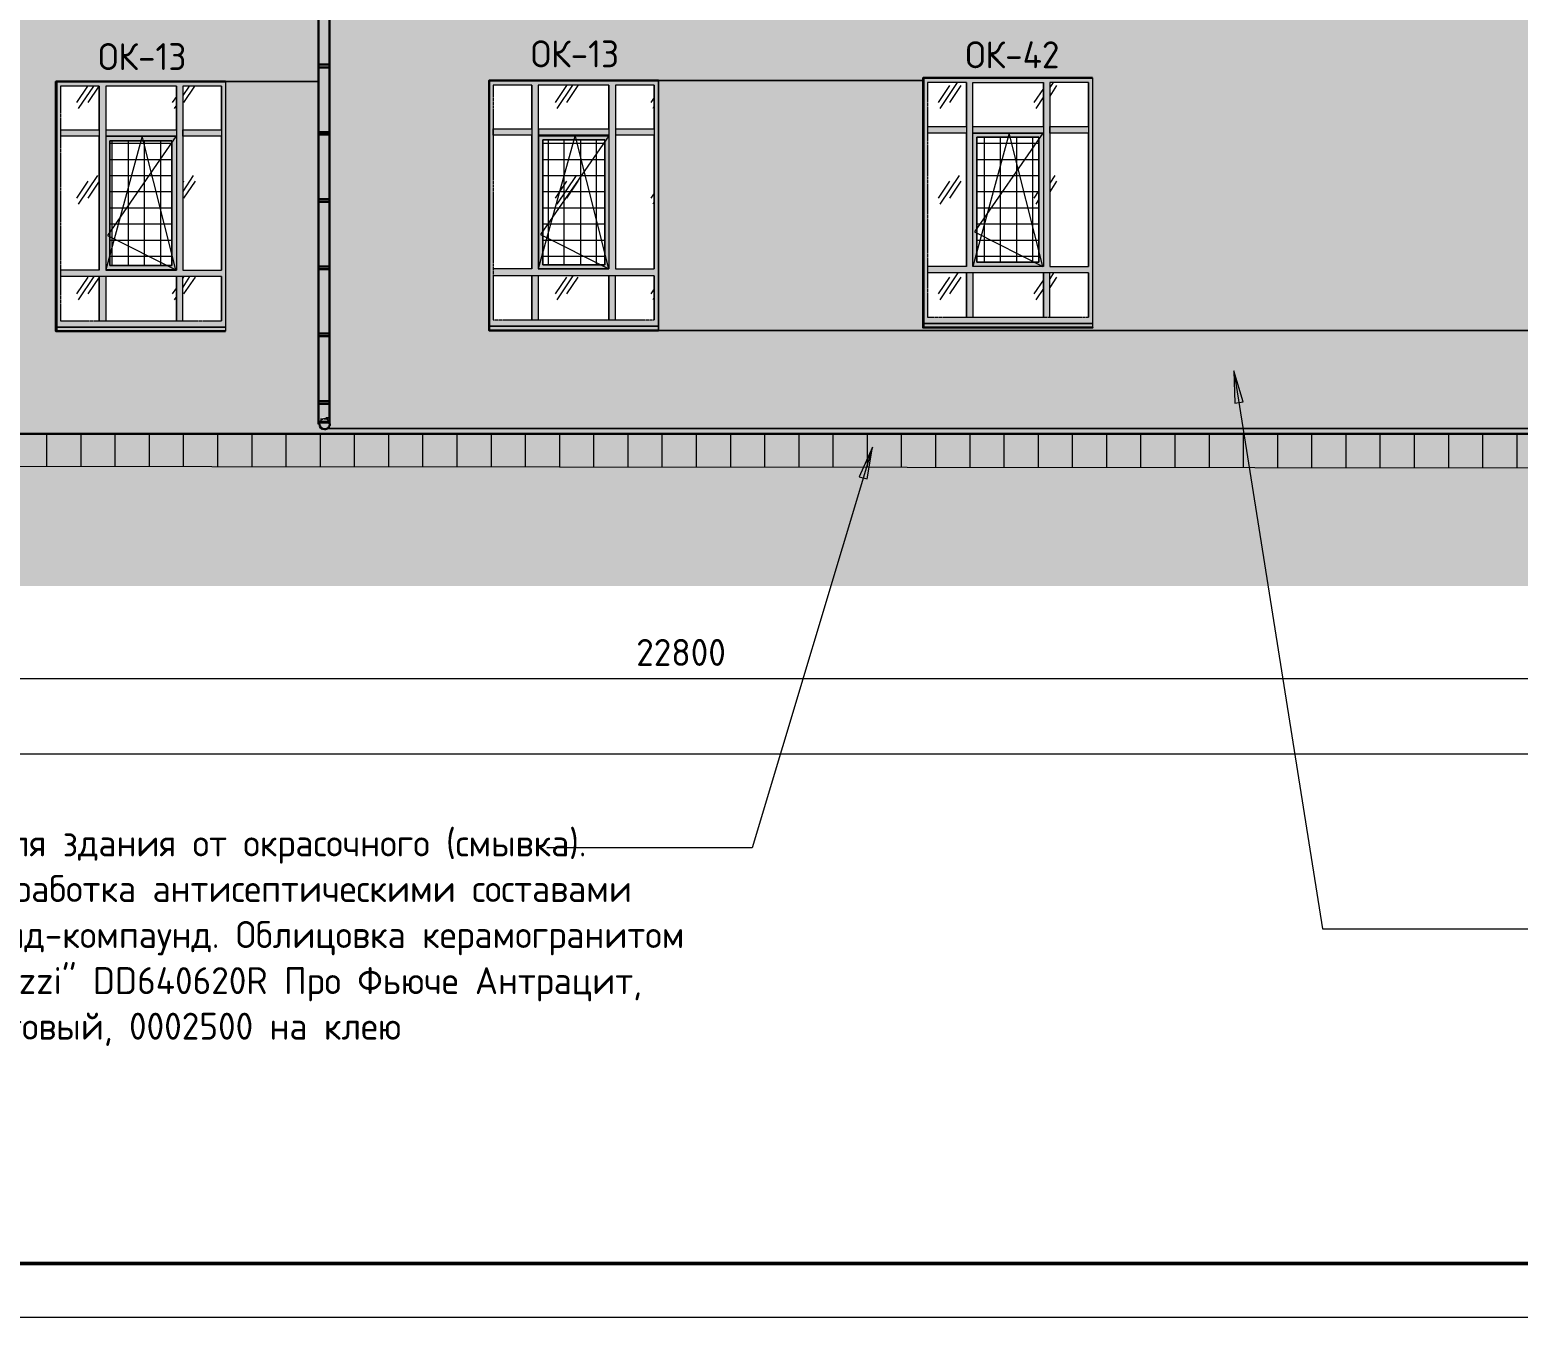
# Model space of a CAD drawing. Header units: millimetres. Extents: x -11345 to 411485, y -9810 to 73012.
# Drawn here: x 358330 to 372150, y -8641 to 3315 of the extents above; entities that cross this region are included whole.
import ezdxf

# ---------------------------------------------------------------- set-up
doc = ezdxf.new("R2010")
doc.units = ezdxf.units.MM
doc.linetypes.add('PDF_IMPORT', pattern=[1, 0.8, -0.2])
for name, color, linetype in [('PDF _Аннотация', 7, 'Continuous'), ('PDF _Линии', 7, 'Continuous'), ('PDF _Основная надпись', 7, 'Continuous'), ('PDF _Размеры-100', 7, 'Continuous'), ('PDF _Стены внутренние', 7, 'Continuous'), ('PDF _Стены наружные', 7, 'Continuous'), ('PDF _Текст', 7, 'Continuous'), ('PDF _Узлы', 7, 'Continuous')]:
    doc.layers.add(name, color=color, linetype=linetype)
for name, color, linetype, true_color in [('PDF _Обобщенные модели', 7, 'Continuous', 0xb5bcbf), ('PDF _Окна', 7, 'Continuous', 0x383e42), ('PDF _Стены штриховка поверхности', 7, 'Continuous', 0xcacbcc)]:
    doc.layers.add(name, color=color, linetype=linetype, true_color=true_color)
doc.styles.add('PDF GOST Common', font='GOST_Common.ttf')

msp = doc.modelspace()

# ---------------------------------------------------------------- hatches: boundary and pattern name
at = {"layer": 'PDF _Аннотация', "transparency": 33554687}
for points in [[(369511.12009, 146.93802), (369519.58617, -140.90859), (369519.58617, -153.6077), (369595.78086, -140.90859)], [(366107.75726, -835.12688), (366154.32068, -559.97938), (366031.56257, -835.12688), (366103.52422, -856.29207)]]:
    msp.add_hatch(color=256, dxfattribs=at).paths.add_polyline_path(points)
at = {"layer": 'PDF _Обобщенные модели', "transparency": 33554559}
h = msp.add_hatch(color=256, dxfattribs=at)
h.paths.add_polyline_path([(361155.10239, 15415.50734), (361163.56847, 15432.4395), (361163.56847, 15438.08355), (361167.80151, 15445.13861), (361167.80151, 15449.37165), (361146.63632, 15449.37165), (361142.40328, 15445.13861), (361125.47113, 15402.80823), (361117.00505, 15394.34215), (361095.83986, 15368.94392), (361078.9077, 15364.71088), (361040.81036, 15364.71088), (361028.11124, 15368.94392), (361023.8782, 15377.41), (361002.71301, 15402.80823), (360998.47997, 15407.04127), (360981.54782, 15449.37165), (360956.14959, 15449.37165), (360981.54782, 15407.04127), (360977.31478, 15411.2743), (360968.84871, 15423.97342), (360968.84871, 15381.64304), (360964.61567, 15377.41), (360968.84871, 15364.71088), (360977.31478, 15347.77873), (360985.78086, 15330.84658), (360990.0139, 15322.3805), (361015.41213, 15267.351), (361015.41213, 15216.55454), (361011.17909, 15216.55454), (361015.41213, 15169.99112), (361011.17909, 15169.99112), (361015.41213, 15064.16516), (361011.17909, 15055.69908), (361015.41213, 15047.23301), (361015.41213, 15026.06781), (361019.64517, 15021.83478), (361015.41213, 15021.83478), (361015.41213, 15009.13566), (361011.17909, 15000.66958), (361011.17909, 7343.10321), (361015.41213, 6742.01177), (361011.17909, 6742.01177), (361011.17909, 6716.61354), (361015.41213, 6115.52209), (361011.17909, 6115.52209), (361011.17909, 6090.12386), (361015.41213, 5493.26545), (361011.17909, 5493.26545), (361011.17909, -348.32747), (361015.41213, -356.79354), (361019.64517, -369.49266), (361028.11124, -377.95873), (361036.57732, -386.42481), (361049.27643, -390.65785), (361061.97555, -394.89089), (361087.37378, -386.42481), (361100.07289, -377.95873), (361104.30593, -369.49266), (361108.53897, -369.49266), (361112.77201, -356.79354), (361112.77201, -335.62835), (361104.30593, -322.92924), (361108.53897, -322.92924), (361112.77201, -335.62835), (361112.77201, 15267.351), (361138.17024, 15322.3805), (361138.17024, 15330.84658), (361146.63632, 15339.31265), (361150.86936, 15352.01177), (361159.33543, 15373.17696), (361159.33543, 15377.41), (361155.10239, 15390.10911)])
h.paths.add_polyline_path([(361155.10239, 15423.97342), (361150.86936, 15415.50734), (361142.40328, 15402.80823)], flags=0)
h.paths.add_polyline_path([(361095.83986, 15038.76693), (361091.60682, 15034.53389), (361087.37378, 15030.30085), (361083.14074, 15030.30085), (361074.67466, 15026.06781), (361066.20859, 15026.06781), (361078.9077, 15030.30085)], flags=0)
h.paths.add_polyline_path([(361015.41213, -335.62835), (361015.41213, -331.39531), (361019.64517, -322.92924), (361019.64517, -318.6962), (361028.11124, -314.46316), (361019.64517, -322.92924)], flags=0)
h.paths.add_polyline_path([(361074.67466, -301.76404), (361061.97555, -297.53101), (361053.50947, -301.76404), (361049.27643, -301.76404), (361061.97555, -297.53101), (361066.20859, -297.53101)], flags=0)
h.paths.add_polyline_path([(361036.57732, -293.29797), (361040.81036, -289.06493), (361049.27643, -284.83189), (361061.97555, -284.83189), (361049.27643, -289.06493), (361045.0434, -289.06493)], flags=0)
h.paths.add_polyline_path([(361015.41213, -314.46316), (361023.8782, -305.99708), (361028.11124, -297.53101), (361028.11124, -301.76404), (361023.8782, -305.99708), (361019.64517, -314.46316)], flags=0)
h.paths.add_polyline_path([(361032.34428, 15000.66958), (361030.93327, 15003.49161), (361036.57732, 15000.66958), (361040.81036, 14996.43655)], flags=0)
h.paths.add_polyline_path([(361040.81036, 15013.3687), (361049.27643, 15009.13566), (361053.50947, 14996.43655), (361055.62599, 14994.32003), (361049.27643, 14996.43655), (361053.50947, 14996.43655), (361049.27643, 15004.90262), (361049.27643, 15009.13566), (361036.57732, 15013.3687)], flags=0)
h.paths.add_polyline_path([(361095.83986, 15026.06781), (361091.60682, 15021.83478), (361083.14074, 15013.3687), (361074.67466, 15009.13566), (361078.9077, 15013.3687), (361091.60682, 15021.83478), (361090.19581, 15021.83478)], flags=0)
h.paths.add_polyline_path([(361100.07289, 15021.83478), (361100.07289, 15009.13566), (361095.83986, 15013.3687), (361095.83986, 15019.71826)], flags=0)
h.paths.add_polyline_path([(361040.81036, 15330.84658), (361045.0434, 15330.84658), (361061.97555, 15322.3805)], flags=0)
h.paths.add_polyline_path([(361121.23809, 15368.94392), (361125.47113, 15375.29348), (361125.47113, 15373.17696), (361108.53897, 15352.01177), (361117.00505, 15364.71088)], flags=0)
for points in [[(361015.41213, 2991.53979), (361015.41213, 2995.77283), (361011.17909, 2995.77283), (361006.94605, 2991.53979), (361011.17909, 2987.30675), (361015.41213, 2987.30675)], [(361015.41213, 2966.14156), (361015.41213, 2970.3746), (361011.17909, 2970.3746), (361006.94605, 2966.14156), (361011.17909, 2961.90852), (361015.41213, 2961.90852)], [(361117.00505, 2991.53979), (361117.00505, 2995.77283), (361112.77201, 2995.77283), (361108.53897, 2991.53979), (361112.77201, 2987.30675), (361117.00505, 2987.30675)], [(361117.00505, 2966.14156), (361117.00505, 2970.3746), (361112.77201, 2970.3746), (361108.53897, 2966.14156), (361112.77201, 2961.90852), (361117.00505, 2961.90852)], [(361015.41213, 2365.05012), (361015.41213, 2369.28315), (361011.17909, 2369.28315), (361006.94605, 2365.05012), (361011.17909, 2360.81708), (361015.41213, 2360.81708)], [(361117.00505, 2365.05012), (361117.00505, 2369.28315), (361112.77201, 2369.28315), (361108.53897, 2365.05012), (361112.77201, 2360.81708), (361117.00505, 2360.81708)], [(361015.41213, 2343.88492), (361015.41213, 2348.11796), (361011.17909, 2348.11796), (361006.94605, 2343.88492), (361011.17909, 2339.65189), (361015.41213, 2339.65189)], [(361117.00505, 2343.88492), (361117.00505, 2348.11796), (361112.77201, 2348.11796), (361108.53897, 2343.88492), (361112.77201, 2339.65189), (361117.00505, 2339.65189)], [(361015.41213, 1742.79348), (361015.41213, 1747.02652), (361011.17909, 1747.02652), (361006.94605, 1742.79348), (361011.17909, 1738.56044), (361015.41213, 1738.56044)], [(361015.41213, 1717.39525), (361015.41213, 1721.62829), (361011.17909, 1721.62829), (361006.94605, 1717.39525), (361011.17909, 1713.16221), (361015.41213, 1713.16221)], [(361117.00505, 1742.79348), (361117.00505, 1747.02652), (361112.77201, 1747.02652), (361108.53897, 1742.79348), (361112.77201, 1738.56044), (361117.00505, 1738.56044)], [(361117.00505, 1717.39525), (361117.00505, 1721.62829), (361112.77201, 1721.62829), (361108.53897, 1717.39525), (361112.77201, 1713.16221), (361117.00505, 1713.16221)], [(361015.41213, 1116.3038), (361015.41213, 1120.53684), (361011.17909, 1120.53684), (361006.94605, 1116.3038), (361011.17909, 1112.07076), (361015.41213, 1112.07076)], [(361117.00505, 1116.3038), (361117.00505, 1120.53684), (361112.77201, 1120.53684), (361108.53897, 1116.3038), (361112.77201, 1112.07076), (361117.00505, 1112.07076)], [(361015.41213, 1090.90557), (361015.41213, 1095.13861), (361011.17909, 1095.13861), (361006.94605, 1090.90557), (361011.17909, 1086.67253), (361015.41213, 1086.67253)], [(361117.00505, 1090.90557), (361117.00505, 1095.13861), (361112.77201, 1095.13861), (361108.53897, 1090.90557), (361112.77201, 1086.67253), (361117.00505, 1086.67253)], [(361015.41213, 494.04717), (361015.41213, 498.2802), (361011.17909, 498.2802), (361006.94605, 494.04717), (361011.17909, 489.81413), (361015.41213, 489.81413)], [(361015.41213, 468.64894), (361015.41213, 472.88197), (361011.17909, 472.88197), (361006.94605, 468.64894), (361011.17909, 464.4159), (361015.41213, 464.4159)], [(361117.00505, 494.04717), (361117.00505, 498.2802), (361112.77201, 498.2802), (361108.53897, 494.04717), (361112.77201, 489.81413), (361117.00505, 489.81413)], [(361117.00505, 468.64894), (361117.00505, 472.88197), (361112.77201, 472.88197), (361108.53897, 468.64894), (361112.77201, 464.4159), (361117.00505, 464.4159)], [(361015.41213, -132.44251), (361015.41213, -128.20947), (361011.17909, -128.20947), (361006.94605, -132.44251), (361011.17909, -136.67555), (361015.41213, -136.67555)], [(361117.00505, -132.44251), (361117.00505, -128.20947), (361112.77201, -128.20947), (361108.53897, -132.44251), (361112.77201, -136.67555), (361117.00505, -136.67555)], [(361015.41213, -157.84074), (361015.41213, -153.6077), (361011.17909, -153.6077), (361006.94605, -157.84074), (361011.17909, -162.07378), (361015.41213, -162.07378)], [(361117.00505, -157.84074), (361117.00505, -153.6077), (361112.77201, -153.6077), (361108.53897, -157.84074), (361112.77201, -162.07378), (361117.00505, -162.07378)]]:
    msp.add_hatch(color=7, dxfattribs=at).paths.add_polyline_path(points)
at = {"layer": 'PDF _Окна', "transparency": 33554687}
h = msp.add_hatch(color=256, dxfattribs=at)
h.dxf.hatch_style = 1
h.paths.add_polyline_path([(358975.08764, 2792.58699), (358615.27938, 2792.58699), (358615.27938, 2386.21531), (358975.08764, 2386.21531)], flags=16)
h.paths.add_polyline_path([(360109.54192, 2326.95277), (359749.73366, 2326.95277), (359749.73366, 1082.4395), (360109.54192, 1082.4395)], flags=16)
h.paths.add_polyline_path([(360109.54192, 1023.17696), (359813.22924, 1023.17696), (359749.73366, 1023.17696), (359749.73366, 612.57224), (360109.54192, 612.57224)], flags=16)
h.paths.add_polyline_path([(359690.47113, 1023.17696), (359034.35018, 1023.17696), (359034.35018, 612.57224), (359690.47113, 612.57224)], flags=16)
h.paths.add_polyline_path([(358975.08764, 612.57224), (358615.27938, 612.57224), (358615.27938, 1023.17696), (358975.08764, 1023.17696)], flags=16)
h.paths.add_polyline_path([(360147.63927, 515.21236), (360147.63927, 2834.91737), (358577.18204, 2834.91737), (358577.18204, 515.21236)])
h.paths.add_polyline_path([(359034.35018, 2322.71973), (359034.35018, 2326.95277), (359690.47113, 2326.95277), (359690.47113, 2322.71973)], flags=16)
h.paths.add_polyline_path([(359034.35018, 2386.21531), (359034.35018, 2792.58699), (359690.47113, 2792.58699), (359690.47113, 2386.21531)], flags=16)
h.paths.add_polyline_path([(360109.54192, 2792.58699), (360109.54192, 2386.21531), (359749.73366, 2386.21531), (359749.73366, 2792.58699)], flags=16)
h.paths.add_polyline_path([(358615.27938, 2326.95277), (358975.08764, 2326.95277), (358975.08764, 1082.4395), (358615.27938, 1082.4395)], flags=16)
h.paths.add_polyline_path([(359072.44753, 2284.62239), (359648.14074, 2284.62239), (359648.14074, 1124.76988), (359072.44753, 1124.76988)], flags=16)
h.paths.add_polyline_path([(359034.35018, 1082.4395), (359034.35018, 1086.67253), (359690.47113, 1086.67253), (359690.47113, 1082.4395)], flags=16)
h = msp.add_hatch(color=256, dxfattribs=at)
h.paths.add_polyline_path([(363055.73661, 2331.18581), (363055.73661, 1095.13861), (363051.50357, 1095.13861), (363051.50357, 2801.05307), (363707.62452, 2801.05307), (363707.62452, 2394.68138), (363055.73661, 2394.68138), (363055.73661, 2335.41885), (363707.62452, 2335.41885), (363707.62452, 2331.18581)])
h.paths.add_polyline_path([(362632.43278, 2394.68138), (362632.43278, 2801.05307), (362992.24104, 2801.05307), (362992.24104, 2394.68138)], flags=0)
h.paths.add_polyline_path([(362992.24104, 2335.41885), (362992.24104, 1095.13861), (362632.43278, 1095.13861), (362632.43278, 2335.41885)], flags=0)
h.paths.add_polyline_path([(363093.83396, 1133.23596), (363093.83396, 2293.08846), (363669.52717, 2293.08846), (363669.52717, 1133.23596)], flags=0)
h.paths.add_polyline_path([(362594.33543, 2843.38345), (362594.33543, 523.67843), (364169.0257, 523.67843), (364169.0257, 561.77578), (363263.15549, 561.77578), (364169.0257, 566.00882), (364169.0257, 2843.38345)], flags=0)
h.paths.add_polyline_path([(363707.62452, 1031.64304), (363707.62452, 621.03832), (363051.50357, 621.03832), (363051.50357, 1031.64304)], flags=0)
h.paths.add_polyline_path([(363766.88705, 1095.13861), (363766.88705, 2801.05307), (364126.69531, 2801.05307), (364126.69531, 2394.68138), (363771.12009, 2394.68138), (363771.12009, 2335.41885), (364126.69531, 2335.41885), (364126.69531, 1095.13861)], flags=0)
h.paths.add_polyline_path([(362632.43278, 621.03832), (362632.43278, 1031.64304), (362992.24104, 1031.64304), (362992.24104, 621.03832)], flags=0)
h.paths.add_polyline_path([(363766.88705, 621.03832), (363766.88705, 1031.64304), (364126.69531, 1031.64304), (364126.69531, 621.03832)], flags=0)
h = msp.add_hatch(color=256, dxfattribs=at)
h.paths.add_polyline_path([(367085.58912, 2415.84658), (367085.58912, 2826.4513), (367741.71006, 2826.4513), (367741.71006, 2415.84658)])
h.paths.add_polyline_path([(367800.9726, 2415.84658), (367800.9726, 2826.4513), (368160.78086, 2826.4513), (368160.78086, 2415.84658)], flags=0)
h.paths.add_polyline_path([(366666.51832, 2415.84658), (366666.51832, 2826.4513), (367026.32658, 2826.4513), (367026.32658, 2415.84658)], flags=0)
h.paths.add_polyline_path([(367026.32658, 2356.58404), (367026.32658, 1116.3038), (366666.51832, 1116.3038), (366666.51832, 2356.58404)], flags=0)
h.paths.add_polyline_path([(367699.37968, 1158.63419), (367123.68646, 1158.63419), (367123.68646, 2318.48669), (367699.37968, 2318.48669)], flags=0)
h.paths.add_polyline_path([(366628.42098, 2868.78168), (366628.42098, 549.07666), (368198.8782, 549.07666), (368198.8782, 2868.78168)], flags=0)
h.paths.add_polyline_path([(367741.71006, 1057.04127), (367741.71006, 646.43655), (367085.58912, 646.43655), (367085.58912, 1057.04127)], flags=0)
h.paths.add_polyline_path([(368160.78086, 2356.58404), (368160.78086, 1116.3038), (367800.9726, 1116.3038), (367800.9726, 2356.58404)], flags=0)
h.paths.add_polyline_path([(366666.51832, 646.43655), (366666.51832, 1057.04127), (367026.32658, 1057.04127), (367026.32658, 646.43655)], flags=0)
h.paths.add_polyline_path([(367800.9726, 646.43655), (367800.9726, 1057.04127), (368160.78086, 1057.04127), (368160.78086, 646.43655)], flags=0)
at = {"layer": 'PDF _Стены наружные', "transparency": 33554687}
msp.add_hatch(color=256, dxfattribs=at).paths.add_polyline_path([(364173.25874, 2843.38345), (364173.25874, 2847.61649), (364169.0257, 2847.61649), (364164.79266, 2843.38345), (364169.0257, 2839.15041), (364173.25874, 2839.15041)])
at = {"layer": 'PDF _Стены штриховка поверхности', "transparency": 33554687}
h = msp.add_hatch(color=256, dxfattribs=at)
h.paths.add_polyline_path([(353823.47997, 3262.45425), (353823.47997, 362.82298), (354674.32068, 362.82298), (354674.32068, -437.22127), (376173.92245, -437.22127), (376173.92245, 3579.93212), (376195.08764, 3579.93212), (376195.08764, -437.22127), (376224.71891, -437.22127), (376224.71891, -318.6962), (376267.0493, -318.6962), (376267.0493, 117.30675), (376241.65107, 125.77283), (376241.65107, 168.10321), (376224.71891, 172.33625), (376224.71891, 235.83183), (376267.0493, 223.13271), (376267.0493, 1937.51324), (376254.35018, 1937.51324), (376254.35018, 405.15336), (376245.8841, 405.15336), (376245.8841, 1937.51324), (376237.41803, 1937.51324), (376237.41803, 405.15336), (376224.71891, 405.15336), (376224.71891, 2834.91737), (376237.41803, 2834.91737), (376237.41803, 2326.95277), (376245.8841, 2322.71973), (376245.8841, 2834.91737), (376254.35018, 2834.91737), (376254.35018, 2318.48669), (376267.0493, 2318.48669), (376267.0493, 3579.93212), (376296.68056, 3579.93212), (376296.68056, 4032.86722), (375864.91065, 4032.86722), (375869.14369, 3579.93212), (375864.91065, 3579.93212), (375864.91065, -348.32747), (375860.67761, -361.02658), (375852.21154, -369.49266), (375843.74546, -377.95873), (375818.34723, -386.42481), (375805.64812, -382.19177), (375797.18204, -377.95873), (375792.949, -377.95873), (375780.24989, -369.49266), (375776.01685, -361.02658), (375771.78381, -356.79354), (375767.55077, -348.32747), (375767.55077, 4032.86722), (361112.77201, 4032.86722), (361112.77201, -356.79354), (361108.53897, -361.02658), (361100.07289, -377.95873), (361095.83986, -382.19177), (361091.60682, -386.42481), (361087.37378, -386.42481), (361061.97555, -394.89089), (361053.50947, -390.65785), (361049.27643, -390.65785), (361036.57732, -386.42481), (361028.11124, -377.95873), (361019.64517, -369.49266), (361015.41213, -356.79354), (361011.17909, -339.86139), (361011.17909, 4032.86722), (353823.47997, 4032.86722), (353823.47997, 3334.4159), (354035.13189, 3309.01767), (354035.13189, 3237.05602), (354030.89885, 3237.05602), (353908.14074, 3249.75513)])
h.paths.add_polyline_path([(354593.89295, 519.4454), (354593.89295, 2839.15041), (356168.58322, 2839.15041), (356168.58322, 519.4454)], flags=0)
h.paths.add_polyline_path([(368198.8782, 549.07666), (366624.18794, 549.07666), (366624.18794, 2868.78168), (368198.8782, 2868.78168)], flags=0)
h.paths.add_polyline_path([(364169.0257, 2843.38345), (364169.0257, 523.67843), (362594.33543, 523.67843), (362594.33543, 2843.38345)], flags=0)
h.paths.add_polyline_path([(376216.25284, 2834.91737), (376216.25284, 405.15336), (376207.78676, 405.15336), (376207.78676, 2834.91737)], flags=0)
h.paths.add_polyline_path([(358572.949, 515.21236), (358572.949, 2834.91737), (360147.63927, 2834.91737), (360147.63927, 515.21236)], flags=0)
at = {"layer": 'PDF _Стены штриховка поверхности', "true_color": 0xfbfbf4, "transparency": 33554687}
msp.add_hatch(color=7, dxfattribs=at).paths.add_polyline_path([(358577.18204, 2834.91737), (358572.949, 2834.91737), (358572.949, 515.21236), (358577.18204, 515.21236)])
at = {"layer": 'PDF _Стены штриховка поверхности', "true_color": 0x3a3a3a, "transparency": 33554687}
msp.add_hatch(color=250, dxfattribs=at).paths.add_polyline_path([(377672.41803, -318.6962), (376224.71891, -318.6962), (376224.71891, -437.22127), (354674.32068, -437.22127), (354674.32068, -551.51331), (354767.44753, -551.51331), (354767.44753, -737.76699), (376093.49472, -758.93219), (376161.22334, -758.93219), (376161.22334, -754.69915), (376182.38853, -754.69915), (376190.85461, -737.76699), (376212.0198, -674.27142), (376199.32068, -716.6018), (376199.32068, -758.93219), (377672.41803, -758.93219)])
at = {"layer": 'PDF _Узлы', "true_color": 0xffffff, "transparency": 33554687}
msp.add_hatch(color=7, dxfattribs=at).paths.add_polyline_path([(336417.22629, -670.03838), (334470.02865, -670.03838), (334470.02865, -1012.91449), (332954.60092, -1118.74045), (328514.14369, -1118.74045), (328514.14369, -1851.05608), (379077.78676, -1851.05608), (379077.78676, -758.93219), (375098.73071, -754.69915), (352219.15844, -733.53396), (349569.27643, -695.43661), (347846.42983, -686.97053), (339240.66287, -686.97053)])

# ---------------------------------------------------------------- linework, layer by layer
at = {"layer": 'PDF _Аннотация', "lineweight": 9}
for points in [[(369511.12009, 146.93802), (369519.58617, -153.6077), (369595.78086, -140.90859)], [(366154.32068, -559.97938), (366031.56257, -835.12688), (366103.52422, -856.29207)]]:
    msp.add_lwpolyline(points, close=True, dxfattribs=at)
for points in [[(369511.12009, 146.93802), (370332.32953, -5034.30092), (372537.74251, -5034.30092)], [(366154.32068, -559.97938), (365036.79856, -4280.82009), (364029.33543, -4280.82009), (363131.9313, -4280.82009)]]:
    msp.add_lwpolyline(points, dxfattribs=at)
at = {"layer": 'PDF _Линии', "lineweight": 30}
for points in [[(361011.17909, 14852.51324), (361011.17909, -145.14162), (361011.17909, -191.70505), (361011.17909, -200.17112), (361011.17909, -204.40416), (361011.17909, -208.6372), (361011.17909, -217.10328), (361011.17909, -221.33632), (361011.17909, -229.80239), (361011.17909, -234.03543), (361011.17909, -238.26847), (361011.17909, -246.73455), (361011.17909, -250.96758), (361011.17909, -255.20062), (361011.17909, -259.43366), (361011.17909, -267.89974), (361011.17909, -272.13278), (361011.17909, -276.36581), (361011.17909, -280.59885), (361011.17909, -284.83189), (361011.17909, -289.06493), (361011.17909, -293.29797), (361011.17909, -297.53101), (361011.17909, -301.76404), (361011.17909, -305.99708), (361011.17909, -310.23012), (361011.17909, -314.46316), (361011.17909, -318.6962), (361011.17909, -322.92924), (361011.17909, -327.16227), (361011.17909, -331.39531), (361011.17909, -348.32747)], [(361112.77201, -344.09443), (361112.77201, -331.39531), (361112.77201, -327.16227), (361112.77201, -322.92924), (361112.77201, -318.6962), (361112.77201, -314.46316), (361112.77201, -310.23012), (361112.77201, -305.99708), (361112.77201, -301.76404), (361112.77201, -297.53101), (361112.77201, -293.29797), (361112.77201, -289.06493), (361112.77201, -284.83189), (361112.77201, -280.59885), (361112.77201, -276.36581), (361112.77201, -272.13278), (361112.77201, -267.89974), (361112.77201, -259.43366), (361112.77201, -255.20062), (361112.77201, -250.96758), (361112.77201, -246.73455), (361112.77201, -238.26847), (361112.77201, -234.03543), (361112.77201, -229.80239), (361112.77201, -221.33632), (361112.77201, -217.10328), (361112.77201, -208.6372), (361112.77201, -204.40416), (361112.77201, -200.17112), (361112.77201, -191.70505), (361112.77201, -145.14162), (361112.77201, 14852.51324)], [(358577.18204, 515.21236), (358577.18204, 2834.91737), (360147.63927, 2834.91737), (358572.949, 2834.91737), (358572.949, 515.21236), (360147.63927, 515.21236)], [(362594.33543, 2843.38345), (364169.0257, 2843.38345), (362594.33543, 2843.38345), (362594.33543, 523.67843), (364169.0257, 523.67843)], [(368198.8782, 2868.78168), (366624.18794, 2868.78168), (366624.18794, 549.07666), (368198.8782, 549.07666), (366628.42098, 549.07666), (366628.42098, 2868.78168)]]:
    msp.add_lwpolyline(points, dxfattribs=at)
for points in [[(361112.77201, 2966.14156), (361112.77201, 2991.53979), (361061.97555, 2991.53979), (361011.17909, 2991.53979), (361011.17909, 2966.14156), (361061.97555, 2966.14156)], [(361112.77201, 2343.88492), (361112.77201, 2365.05012), (361061.97555, 2365.05012), (361011.17909, 2365.05012), (361011.17909, 2343.88492), (361061.97555, 2343.88492)], [(361112.77201, 1717.39525), (361112.77201, 1742.79348), (361061.97555, 1742.79348), (361011.17909, 1742.79348), (361011.17909, 1717.39525), (361061.97555, 1717.39525)], [(361112.77201, 1090.90557), (361112.77201, 1116.3038), (361061.97555, 1116.3038), (361011.17909, 1116.3038), (361011.17909, 1090.90557), (361061.97555, 1090.90557)], [(361112.77201, 468.64894), (361112.77201, 494.04717), (361061.97555, 494.04717), (361011.17909, 494.04717), (361011.17909, 468.64894), (361061.97555, 468.64894)], [(361112.77201, -157.84074), (361112.77201, -132.44251), (361061.97555, -132.44251), (361011.17909, -132.44251), (361011.17909, -157.84074), (361061.97555, -157.84074)]]:
    msp.add_lwpolyline(points, close=True, dxfattribs=at)
at = {"layer": 'PDF _Линии', "lineweight": 9, "ltscale": 3.017464}
msp.add_lwpolyline([(367737.47702, 2356.58404), (367102.52127, 1438.01472), (367737.47702, 1116.3038), (367424.23219, 2356.58404), (367085.58912, 1116.3038)], dxfattribs=at)
at = {"layer": 'PDF _Линии', "lineweight": 9, "ltscale": 2.98252}
for points in [[(359686.23809, 2322.71973), (359051.28233, 1404.15041), (359686.23809, 1086.67253), (359372.99325, 2326.95277), (359034.35018, 1086.67253)], [(363707.62452, 2331.18581), (363072.66877, 1412.61649), (363707.62452, 1095.13861), (363394.37968, 2335.41885), (363051.50357, 1095.13861)]]:
    msp.add_lwpolyline(points, dxfattribs=at)
at = {"layer": 'PDF _Линии', "lineweight": 9}
for points in [[(359648.14074, 2284.62239), (359072.44753, 2284.62239), (359072.44753, 1124.76988), (359648.14074, 1124.76988)], [(363669.52717, 2293.08846), (363093.83396, 2293.08846), (363093.83396, 1133.23596), (363669.52717, 1133.23596)], [(367699.37968, 2318.48669), (367123.68646, 2318.48669), (367123.68646, 1158.63419), (367699.37968, 1158.63419)]]:
    msp.add_lwpolyline(points, close=True, dxfattribs=at)
at = {"layer": 'PDF _Линии', "lineweight": 30}
msp.add_lwpolyline([(361018.49513, -346.63484, 0.4093918098), (361067.12757, -394.55315, 0.4190511547), (361115.84281, -345.11177)], format="xyb", dxfattribs=at)
at = {"layer": 'PDF _Линии', "lineweight": 30, "ltscale": 215.511588}
msp.add_lwpolyline([(353616.0611, -437.22127), (376224.71891, -437.22127)], dxfattribs=at)
at = {"layer": 'PDF _Линии', "lineweight": 9}
msp.add_lwpolyline([(379077.78676, -758.93219), (376161.22334, -758.93219), (353561.0316, -737.76699)], dxfattribs=at)
at = {"layer": 'PDF _Обобщенные модели', "lineweight": 0}
for points in [[(361112.77201, -335.62835), (361015.41213, -335.62835), (361112.77201, -335.62835)], [(361104.30593, -322.92924), (361019.64517, -322.92924), (361104.30593, -322.92924)], [(361049.27643, -301.76404), (361028.11124, -301.76404), (361049.27643, -301.76404)], [(361095.83986, -297.53101), (361061.97555, -297.53101), (361095.83986, -297.53101)], [(361112.77201, -289.06493), (361078.9077, -289.06493), (361112.77201, -289.06493)], [(361108.53897, -314.46316), (361100.07289, -314.46316), (361108.53897, -314.46316)], [(361112.77201, -322.92924), (361112.77201, -322.92924), (361112.77201, -322.92924)], [(361112.77201, -322.92924), (361112.77201, -322.92924), (361112.77201, -322.92924)], [(361112.77201, -331.39531), (361112.77201, -331.39531), (361112.77201, -331.39531)]]:
    msp.add_lwpolyline(points, dxfattribs=at)
at = {"layer": 'PDF _Обобщенные модели', "color": 7, "lineweight": 18}
msp.add_lwpolyline([(361115.84263, -345.11205, 0.4093918098), (361067.2102, -297.19374, 0.4190511547), (361018.49495, -346.63512)], format="xyb", dxfattribs=at)
at = {"layer": 'PDF _Окна', "color": 7, "lineweight": 9}
for points in [[(358615.27938, 2386.21531), (358975.08764, 2386.21531), (358975.08764, 2792.58699), (358975.08764, 1082.4395), (358975.08764, 2326.95277), (358615.27938, 2326.95277)], [(358975.08764, 2792.58699), (358615.27938, 2792.58699)], [(358865.02865, 2792.58699), (358763.43573, 2640.19761)], [(358920.05815, 2792.58699), (358780.36788, 2585.16811)], [(358970.85461, 2792.58699), (358869.26169, 2640.19761)], [(359034.35018, 2386.21531), (359690.47113, 2386.21531), (359690.47113, 2792.58699), (359690.47113, 1082.4395), (359690.47113, 1086.67253), (359034.35018, 1086.67253)], [(359690.47113, 2792.58699), (359034.35018, 2792.58699), (359034.35018, 1082.4395), (359690.47113, 1082.4395)], [(359808.9962, 2792.58699), (359749.73366, 2703.69318)], [(359753.9667, 2792.58699), (359749.73366, 2784.12091)], [(360109.54192, 2792.58699), (359749.73366, 2792.58699), (359749.73366, 1082.4395), (360109.54192, 1082.4395)], [(359859.79266, 2792.58699), (359758.19974, 2640.19761)], [(362992.24104, 2801.05307), (362632.43278, 2801.05307)], [(363707.62452, 2801.05307), (363051.50357, 2801.05307), (363051.50357, 1095.13861), (363707.62452, 1095.13861)], [(363707.62452, 2335.41885), (363055.73661, 2335.41885), (363055.73661, 2394.68138), (363707.62452, 2394.68138), (363707.62452, 2801.05307), (363707.62452, 1095.13861), (363055.73661, 1095.13861), (363055.73661, 2331.18581), (363707.62452, 2331.18581)], [(363313.95195, 2796.82003), (363208.12599, 2640.19761)], [(363368.98145, 2801.05307), (363225.05815, 2585.16811)], [(363419.77791, 2796.82003), (363313.95195, 2640.19761)], [(364126.69531, 2801.05307), (363766.88705, 2801.05307), (363766.88705, 1095.13861), (364126.69531, 1095.13861)], [(366666.51832, 2415.84658), (367026.32658, 2415.84658), (367026.32658, 2826.4513), (367026.32658, 1116.3038), (367026.32658, 2356.58404), (366666.51832, 2356.58404)], [(367026.32658, 2826.4513), (366666.51832, 2826.4513)], [(366869.70416, 2796.82003), (366763.8782, 2640.19761)], [(366941.66582, 2826.4513), (366780.81036, 2585.16811)], [(366975.53012, 2796.82003), (366869.70416, 2640.19761)], [(367085.58912, 2415.84658), (367741.71006, 2415.84658), (367741.71006, 2826.4513), (367741.71006, 1116.3038), (367085.58912, 1116.3038), (367085.58912, 2826.4513), (367741.71006, 2826.4513)], [(367741.71006, 2771.4218), (367652.81626, 2640.19761)], [(367830.60387, 2826.4513), (367800.9726, 2779.88787)], [(368160.78086, 2826.4513), (367800.9726, 2826.4513), (367800.9726, 1116.3038), (368160.78086, 1116.3038)], [(367864.46818, 2796.82003), (367800.9726, 2699.46014)], [(359690.47113, 2695.22711), (359652.37378, 2640.19761)], [(364126.69531, 2686.76103), (364097.06405, 2640.19761)], [(367741.71006, 2690.99407), (367669.74841, 2585.16811)], [(359690.47113, 2614.79938), (359669.30593, 2585.16811)], [(364126.69531, 2606.3333), (364113.9962, 2585.16811)], [(359749.73366, 2386.21531), (359749.73366, 2386.21531)], [(362632.43278, 2335.41885), (362632.43278, 2394.68138)], [(362632.43278, 2394.68138), (362632.43278, 2394.68138)], [(363055.73661, 2335.41885), (363055.73661, 2394.68138)], [(363055.73661, 2394.68138), (363055.73661, 2394.68138)], [(363771.12009, 2335.41885), (363771.12009, 2394.68138)], [(363771.12009, 2394.68138), (363771.12009, 2394.68138)], [(367800.9726, 2415.84658), (367800.9726, 2415.84658)], [(367800.9726, 2356.58404), (367800.9726, 2356.58404)], [(359034.35018, 2326.95277), (359690.47113, 2326.95277)], [(359690.47113, 2322.71973), (359034.35018, 2322.71973)], [(359648.14074, 1124.76988), (359648.14074, 2284.62239)], [(359749.73366, 2326.95277), (359749.73366, 2326.95277)], [(362632.43278, 2335.41885), (362632.43278, 2335.41885)], [(363055.73661, 2335.41885), (363055.73661, 2335.41885)], [(363055.73661, 1095.13861), (363055.73661, 2331.18581)], [(363055.73661, 2331.18581), (363055.73661, 2331.18581)], [(363669.52717, 1133.23596), (363669.52717, 2293.08846)], [(363771.12009, 2335.41885), (363771.12009, 2335.41885)], [(367699.37968, 1158.63419), (367699.37968, 2318.48669)], [(358958.15549, 1962.91147), (358780.36788, 1696.23006)], [(359847.09354, 1962.91147), (359749.73366, 1814.75513)], [(363402.84576, 1962.91147), (363225.05815, 1696.23006)], [(366958.59797, 1962.91147), (366780.81036, 1696.23006)], [(367847.53602, 1962.91147), (367800.9726, 1890.94982)], [(358869.26169, 1907.88197), (358763.43573, 1751.25955)], [(358975.08764, 1907.88197), (358869.26169, 1751.25955)], [(359758.19974, 1907.88197), (359749.73366, 1895.18286)], [(359864.0257, 1907.88197), (359758.19974, 1751.25955)], [(363313.95195, 1907.88197), (363208.12599, 1751.25955)], [(363419.77791, 1907.88197), (363313.95195, 1751.25955)], [(364126.69531, 1797.82298), (364097.06405, 1751.25955)], [(366869.70416, 1907.88197), (366763.8782, 1751.25955)], [(366975.53012, 1907.88197), (366869.70416, 1751.25955)], [(367699.37968, 1823.22121), (367652.81626, 1751.25955)], [(367864.46818, 1907.88197), (367800.9726, 1810.52209)], [(364126.69531, 1717.39525), (364113.9962, 1696.23006)], [(367699.37968, 1742.79348), (367669.74841, 1696.23006)], [(367026.32658, 1116.3038), (366666.51832, 1116.3038)], [(358975.08764, 1082.4395), (358615.27938, 1082.4395)], [(358869.26169, 1018.94392), (358763.43573, 862.3215)], [(358924.29118, 1023.17696), (358780.36788, 807.292)], [(358975.08764, 1018.94392), (358869.26169, 862.3215)], [(359034.35018, 1023.17696), (359034.35018, 612.57224), (359690.47113, 612.57224)], [(359813.22924, 1023.17696), (359749.73366, 925.81708)], [(359749.73366, 612.57224), (359749.73366, 1023.17696)], [(359758.19974, 1018.94392), (359749.73366, 1006.24481)], [(359864.0257, 1018.94392), (359758.19974, 862.3215)], [(362992.24104, 1095.13861), (362632.43278, 1095.13861)], [(363051.50357, 1031.64304), (363051.50357, 621.03832), (363707.62452, 621.03832)], [(363055.73661, 1095.13861), (363055.73661, 1095.13861)], [(363313.95195, 1018.94392), (363208.12599, 862.3215)], [(363373.21449, 1031.64304), (363225.05815, 807.292)], [(363419.77791, 1018.94392), (363313.95195, 862.3215)], [(363707.62452, 1095.13861), (363707.62452, 1095.13861)], [(363766.88705, 621.03832), (363766.88705, 1031.64304)], [(366869.70416, 1018.94392), (366763.8782, 862.3215)], [(366945.89885, 1057.04127), (366780.81036, 807.292)], [(366975.53012, 1018.94392), (366869.70416, 862.3215)], [(367085.58912, 1057.04127), (367085.58912, 646.43655), (367741.71006, 646.43655)], [(367741.71006, 993.54569), (367652.81626, 862.3215)], [(367834.83691, 1057.04127), (367800.9726, 1002.01177)], [(367800.9726, 646.43655), (367800.9726, 1057.04127)], [(367864.46818, 1018.94392), (367800.9726, 921.58404)], [(359690.47113, 917.351), (359652.37378, 862.3215)], [(359690.47113, 836.92327), (359669.30593, 807.292)], [(364126.69531, 908.88492), (364097.06405, 862.3215)], [(367741.71006, 913.11796), (367669.74841, 807.292)], [(364126.69531, 828.4572), (364113.9962, 807.292)], [(358577.18204, 553.3097), (360147.63927, 553.3097), (358577.18204, 553.3097)], [(362594.33543, 561.77578), (364169.0257, 561.77578), (362594.33543, 561.77578)], [(366628.42098, 587.17401), (368198.8782, 587.17401), (366628.42098, 587.17401)]]:
    msp.add_lwpolyline(points, dxfattribs=at)
at = {"layer": 'PDF _Окна', "color": 7, "linetype": 'PDF_IMPORT', "lineweight": 9, "ltscale": 17.102078}
for points in [[(358615.27938, 2792.58699), (358615.27938, 612.57224), (360109.54192, 612.57224)], [(366666.51832, 2826.4513), (366666.51832, 646.43655), (368160.78086, 646.43655)]]:
    msp.add_lwpolyline(points, dxfattribs=at)
at = {"layer": 'PDF _Окна', "color": 7, "lineweight": 9}
for points in [[(360109.54192, 2326.95277), (359749.73366, 2326.95277), (359749.73366, 2386.21531), (360109.54192, 2386.21531), (360109.54192, 2792.58699), (360109.54192, 1082.4395)], [(362992.24104, 2335.41885), (362632.43278, 2335.41885), (362632.43278, 2394.68138), (362992.24104, 2394.68138), (362992.24104, 2801.05307), (362992.24104, 1095.13861)], [(364126.69531, 2335.41885), (363771.12009, 2335.41885), (363771.12009, 2394.68138), (364126.69531, 2394.68138), (364126.69531, 2801.05307), (364126.69531, 1095.13861)], [(368160.78086, 2356.58404), (367800.9726, 2356.58404), (367800.9726, 2415.84658), (368160.78086, 2415.84658), (368160.78086, 2826.4513), (368160.78086, 1116.3038)], [(367741.71006, 2356.58404), (367085.58912, 2356.58404)], [(359648.14074, 2284.62239), (359648.14074, 1124.76988), (359072.44753, 1124.76988), (359072.44753, 2284.62239)], [(363669.52717, 2293.08846), (363669.52717, 1133.23596), (363093.83396, 1133.23596), (363093.83396, 2293.08846)], [(367699.37968, 2318.48669), (367699.37968, 1158.63419), (367123.68646, 1158.63419), (367123.68646, 2318.48669)], [(358975.08764, 1023.17696), (358975.08764, 612.57224)], [(359690.47113, 1023.17696), (359690.47113, 612.57224)], [(360109.54192, 1023.17696), (360109.54192, 612.57224)], [(362992.24104, 1031.64304), (362992.24104, 621.03832)], [(363707.62452, 1031.64304), (363707.62452, 621.03832)], [(364126.69531, 1031.64304), (364126.69531, 621.03832)], [(367026.32658, 1057.04127), (367026.32658, 646.43655)], [(367741.71006, 1057.04127), (367741.71006, 646.43655)], [(368160.78086, 1057.04127), (368160.78086, 646.43655)]]:
    msp.add_lwpolyline(points, close=True, dxfattribs=at)
at = {"layer": 'PDF _Окна', "color": 7, "linetype": 'PDF_IMPORT', "lineweight": 9, "ltscale": 17.059747}
msp.add_lwpolyline([(362632.43278, 2801.05307), (362632.43278, 621.03832), (364126.69531, 621.03832)], dxfattribs=at)
at = {"layer": 'PDF _Окна', "lineweight": 0}
for points in [[(358975.08764, 2386.21531), (358975.08764, 2386.21531), (358975.08764, 2386.21531)], [(367026.32658, 1116.3038), (367026.32658, 1116.3038), (367026.32658, 1116.3038)], [(360109.54192, 1082.4395), (360109.54192, 1082.4395), (360109.54192, 1082.4395)], [(363707.62452, 1095.13861), (363707.62452, 1095.13861), (363707.62452, 1095.13861)], [(358577.18204, 553.3097), (360147.63927, 553.3097), (358577.18204, 553.3097)], [(359690.47113, 612.57224), (359690.47113, 612.57224), (359690.47113, 612.57224)], [(366628.42098, 587.17401), (368198.8782, 587.17401), (366628.42098, 587.17401)], [(367741.71006, 646.43655), (367741.71006, 646.43655), (367741.71006, 646.43655)], [(368160.78086, 646.43655), (368160.78086, 646.43655), (368160.78086, 646.43655)]]:
    msp.add_lwpolyline(points, close=True, dxfattribs=at)
for points in [[(367741.71006, 2356.58404), (367085.58912, 2356.58404), (367741.71006, 2356.58404)], [(359690.47113, 2326.95277), (359034.35018, 2326.95277), (359690.47113, 2326.95277)], [(363707.62452, 1095.13861), (363055.73661, 1095.13861), (363707.62452, 1095.13861)]]:
    msp.add_lwpolyline(points, dxfattribs=at)
at = {"layer": 'PDF _Окна', "color": 7, "linetype": 'PDF_IMPORT', "lineweight": 9, "ltscale": 6.561441}
for points in [[(360109.54192, 1023.17696), (358615.27938, 1023.17696)], [(364126.69531, 1031.64304), (362632.43278, 1031.64304)], [(368160.78086, 1057.04127), (366666.51832, 1057.04127)]]:
    msp.add_lwpolyline(points, dxfattribs=at)
at = {"layer": 'PDF _Основная надпись', "lineweight": 20}
msp.add_lwpolyline([(285392.18204, -8640.84959), (411477.46228, -8640.84959), (411477.46228, 50748.67843), (285392.18204, 50748.67843)], close=True, dxfattribs=at)
at = {"layer": 'PDF _Основная надпись', "lineweight": 50}
msp.add_lwpolyline([(410977.96375, -8141.35106), (410977.96375, 50249.17991), (287390.17614, 50249.17991), (287390.17614, -8141.35106)], close=True, dxfattribs=at)
at = {"layer": 'PDF _Размеры-100', "lineweight": 20}
for points in [[(332577.86051, -2710.36286), (334525.05815, -2710.36286), (345674.88115, -2710.36286), (352976.87231, -2710.36286), (375924.17319, -2710.36286)], [(332577.86051, -3408.81419), (375924.17319, -3408.81419)]]:
    msp.add_lwpolyline(points, dxfattribs=at)
at = {"layer": 'PDF _Стены внутренние', "lineweight": 18}
for points in [[(360147.63927, 2834.91737), (360147.63927, 515.21236)], [(368198.8782, 2868.78168), (368198.8782, 549.07666)]]:
    msp.add_lwpolyline(points, dxfattribs=at)
msp.add_lwpolyline([(364169.0257, 523.67843), (364169.0257, 2843.38345)], close=True, dxfattribs=at)
at = {"layer": 'PDF _Стены внутренние', "color": 33, "lineweight": 0, "true_color": 0xdf8d79}
msp.add_lwpolyline([(368198.8782, 549.07666), (368198.8782, 549.07666), (368198.8782, 549.07666)], dxfattribs=at)
msp.add_lwpolyline([(368198.8782, 549.07666), (368198.8782, 549.07666), (368198.8782, 549.07666)], dxfattribs=at)
at = {"layer": 'PDF _Стены наружные', "lineweight": 18}
for points in [[(360147.63927, 2834.91737), (360147.63927, 515.21236)], [(364169.0257, 2843.38345), (364169.0257, 523.67843)], [(368198.8782, 2868.78168), (368198.8782, 549.07666)]]:
    msp.add_lwpolyline(points, dxfattribs=at)
at = {"layer": 'PDF _Стены наружные', "color": 31, "lineweight": 0, "true_color": 0xf4cc95}
msp.add_lwpolyline([(364169.0257, 2843.38345), (364169.0257, 2843.38345), (364169.0257, 2843.38345)], dxfattribs=at)
msp.add_lwpolyline([(364169.0257, 2843.38345), (364169.0257, 2843.38345), (364169.0257, 2843.38345)], dxfattribs=at)
at = {"layer": 'PDF _Стены наружные', "color": 254, "true_color": 0xe2e2e2, "transparency": 33554559}
msp.add_solid([(360147.63927, 523.67843), (360147.63927, 515.21236), (360147.63927, 515.21236)], dxfattribs=at)
at = {"layer": 'PDF _Стены штриховка поверхности', "lineweight": 0}
for points in [[(361011.17909, 2834.91737), (358572.949, 2834.91737), (361011.17909, 2834.91737)], [(366624.18794, 2843.38345), (362594.33543, 2843.38345), (366624.18794, 2843.38345)], [(375767.55077, 523.67843), (364169.0257, 523.67843), (375767.55077, 523.67843)], [(376173.92245, -386.42481), (361091.60682, -386.42481), (376173.92245, -386.42481)]]:
    msp.add_lwpolyline(points, dxfattribs=at)
at = {"layer": 'PDF _Стены штриховка поверхности', "color": 7, "lineweight": 9}
for points in [[(358488.28823, -742.00003), (358488.28823, -437.22127)], [(358805.76611, -742.00003), (358805.76611, -437.22127)], [(359123.24399, -742.00003), (359123.24399, -437.22127)], [(359440.72186, -742.00003), (359440.72186, -437.22127)], [(359758.19974, -742.00003), (359758.19974, -437.22127)], [(360075.67761, -742.00003), (360075.67761, -437.22127)], [(360393.15549, -742.00003), (360393.15549, -437.22127)], [(360710.63337, -742.00003), (360710.63337, -437.22127)], [(361028.11124, -742.00003), (361028.11124, -437.22127)], [(361345.58912, -742.00003), (361345.58912, -437.22127)], [(361663.067, -742.00003), (361663.067, -437.22127)], [(361980.54487, -746.23307), (361980.54487, -437.22127)], [(362298.02275, -746.23307), (362298.02275, -437.22127)], [(362615.50062, -746.23307), (362615.50062, -437.22127)], [(362932.9785, -746.23307), (362932.9785, -437.22127)], [(363250.45638, -746.23307), (363250.45638, -437.22127)], [(363567.93425, -746.23307), (363567.93425, -437.22127)], [(363885.41213, -746.23307), (363885.41213, -437.22127)], [(364202.89, -746.23307), (364202.89, -437.22127)], [(364520.36788, -746.23307), (364520.36788, -437.22127)], [(364837.84576, -746.23307), (364837.84576, -437.22127)], [(365155.32363, -746.23307), (365155.32363, -437.22127)], [(365472.80151, -746.23307), (365472.80151, -437.22127)], [(365790.27938, -746.23307), (365790.27938, -437.22127)], [(366107.75726, -746.23307), (366107.75726, -437.22127)], [(366425.23514, -746.23307), (366425.23514, -437.22127)], [(366742.71301, -750.46611), (366742.71301, -437.22127)], [(367060.19089, -750.46611), (367060.19089, -437.22127)], [(367377.66877, -750.46611), (367377.66877, -437.22127)], [(367695.14664, -750.46611), (367695.14664, -437.22127)], [(368012.62452, -750.46611), (368012.62452, -437.22127)], [(368330.10239, -750.46611), (368330.10239, -437.22127)], [(368647.58027, -750.46611), (368647.58027, -437.22127)], [(368965.05815, -750.46611), (368965.05815, -437.22127)], [(369282.53602, -750.46611), (369282.53602, -437.22127)], [(369600.0139, -750.46611), (369600.0139, -437.22127)], [(369917.49177, -750.46611), (369917.49177, -437.22127)], [(370234.96965, -750.46611), (370234.96965, -437.22127)], [(370552.44753, -750.46611), (370552.44753, -437.22127)], [(370869.9254, -750.46611), (370869.9254, -437.22127)], [(371187.40328, -750.46611), (371187.40328, -437.22127)], [(371504.88115, -754.69915), (371504.88115, -437.22127)], [(371822.35903, -754.69915), (371822.35903, -437.22127)], [(372139.83691, -754.69915), (372139.83691, -437.22127)]]:
    msp.add_lwpolyline(points, dxfattribs=at)
at = {"layer": 'PDF _Стены штриховка поверхности', "color": 7, "true_color": 0xfbfbf4, "transparency": 33554559}
for points in [[(364135.16139, 2843.38345), (364135.16139, 2843.38345), (362594.33543, 2843.38345)], [(364135.16139, 2843.38345), (362594.33543, 2843.38345), (362886.41508, 2843.38345)], [(363462.10829, 2843.38345), (364169.0257, 2843.38345), (362886.41508, 2843.38345)], [(362886.41508, 2843.38345), (364169.0257, 2843.38345), (364135.16139, 2843.38345)], [(366628.42098, 549.07666), (367843.30298, 549.07666), (367843.30298, 549.07666)]]:
    msp.add_solid(points, dxfattribs=at)
at = {"layer": 'PDF _Узлы', "color": 251, "lineweight": 9, "true_color": 0x494949}
for points in [[(359072.44753, 2263.4572), (359648.14074, 2263.4572)], [(359093.61272, 1124.76988), (359093.61272, 2284.62239)], [(359246.0021, 1124.76988), (359246.0021, 2284.62239)], [(359394.15844, 1124.76988), (359394.15844, 2284.62239)], [(359546.54782, 1124.76988), (359546.54782, 2284.62239)], [(363093.83396, 2263.4572), (363669.52717, 2263.4572)], [(363144.63042, 1133.23596), (363144.63042, 2293.08846)], [(363292.78676, 1133.23596), (363292.78676, 2293.08846)], [(363445.17614, 1133.23596), (363445.17614, 2293.08846)], [(363593.33248, 1133.23596), (363593.33248, 2293.08846)], [(367123.68646, 2263.4572), (367699.37968, 2263.4572)], [(367195.64812, 1158.63419), (367195.64812, 2318.48669)], [(367343.80446, 1158.63419), (367343.80446, 2318.48669)], [(367496.19384, 1158.63419), (367496.19384, 2318.48669)], [(367644.35018, 1158.63419), (367644.35018, 2318.48669)], [(359072.44753, 2111.06781), (359648.14074, 2111.06781)], [(363093.83396, 2111.06781), (363669.52717, 2111.06781)], [(367123.68646, 2111.06781), (367699.37968, 2111.06781)], [(359072.44753, 1962.91147), (359648.14074, 1962.91147)], [(363093.83396, 1962.91147), (363669.52717, 1962.91147)], [(367123.68646, 1962.91147), (367699.37968, 1962.91147)], [(359072.44753, 1814.75513), (359648.14074, 1814.75513)], [(363093.83396, 1814.75513), (363669.52717, 1814.75513)], [(367123.68646, 1814.75513), (367699.37968, 1814.75513)], [(359072.44753, 1662.36575), (359648.14074, 1662.36575)], [(363093.83396, 1662.36575), (363669.52717, 1662.36575)], [(367123.68646, 1662.36575), (367699.37968, 1662.36575)], [(359072.44753, 1514.20941), (359648.14074, 1514.20941)], [(363093.83396, 1514.20941), (363669.52717, 1514.20941)], [(367123.68646, 1514.20941), (367699.37968, 1514.20941)], [(359072.44753, 1361.82003), (359648.14074, 1361.82003)], [(363093.83396, 1361.82003), (363669.52717, 1361.82003)], [(367123.68646, 1361.82003), (367699.37968, 1361.82003)], [(359072.44753, 1213.66368), (359648.14074, 1213.66368)], [(363093.83396, 1213.66368), (363669.52717, 1213.66368)], [(367123.68646, 1213.66368), (367699.37968, 1213.66368)]]:
    msp.add_lwpolyline(points, dxfattribs=at)

# ---------------------------------------------------------------- texts
at = {"layer": 'PDF _Текст', "attachment_point": 4, "style": 'PDF GOST Common'}
for s, insert, char_height in [('ОК-13', (358965.37706, 3065.84512), 250.008092), ('ОК-13', (362982.6984, 3091.24388), 250.008092), ('ОК-42', (367016.94328, 3082.77781), 250.008092), ('22800', (363960.56901, -2466.96127), 250.008092), ('Очистка цоколя здания от окрасочного (смывка).', (356154.52764, -4270.30882), 250.0080923), ('Локальная обработка антисептическими составами', (356154.52764, -4693.62988), 250.0080923), ('типа Картоцид-компаунд. Облицовка керамогранитом', (356154.52764, -5121.18398), 250.0080923), ('"Kerama Marazzi" DD640620R Про Фьюче Антрацит,', (356154.52764, -5548.73861), 250.0080923), ('обрезной, матовый, 0002500 на клею', (356154.52764, -5972.05913), 250.0080923)]:
    msp.add_mtext(s, dxfattribs=dict(at, insert=insert, char_height=char_height))

doc.saveas('drawing.dxf')
